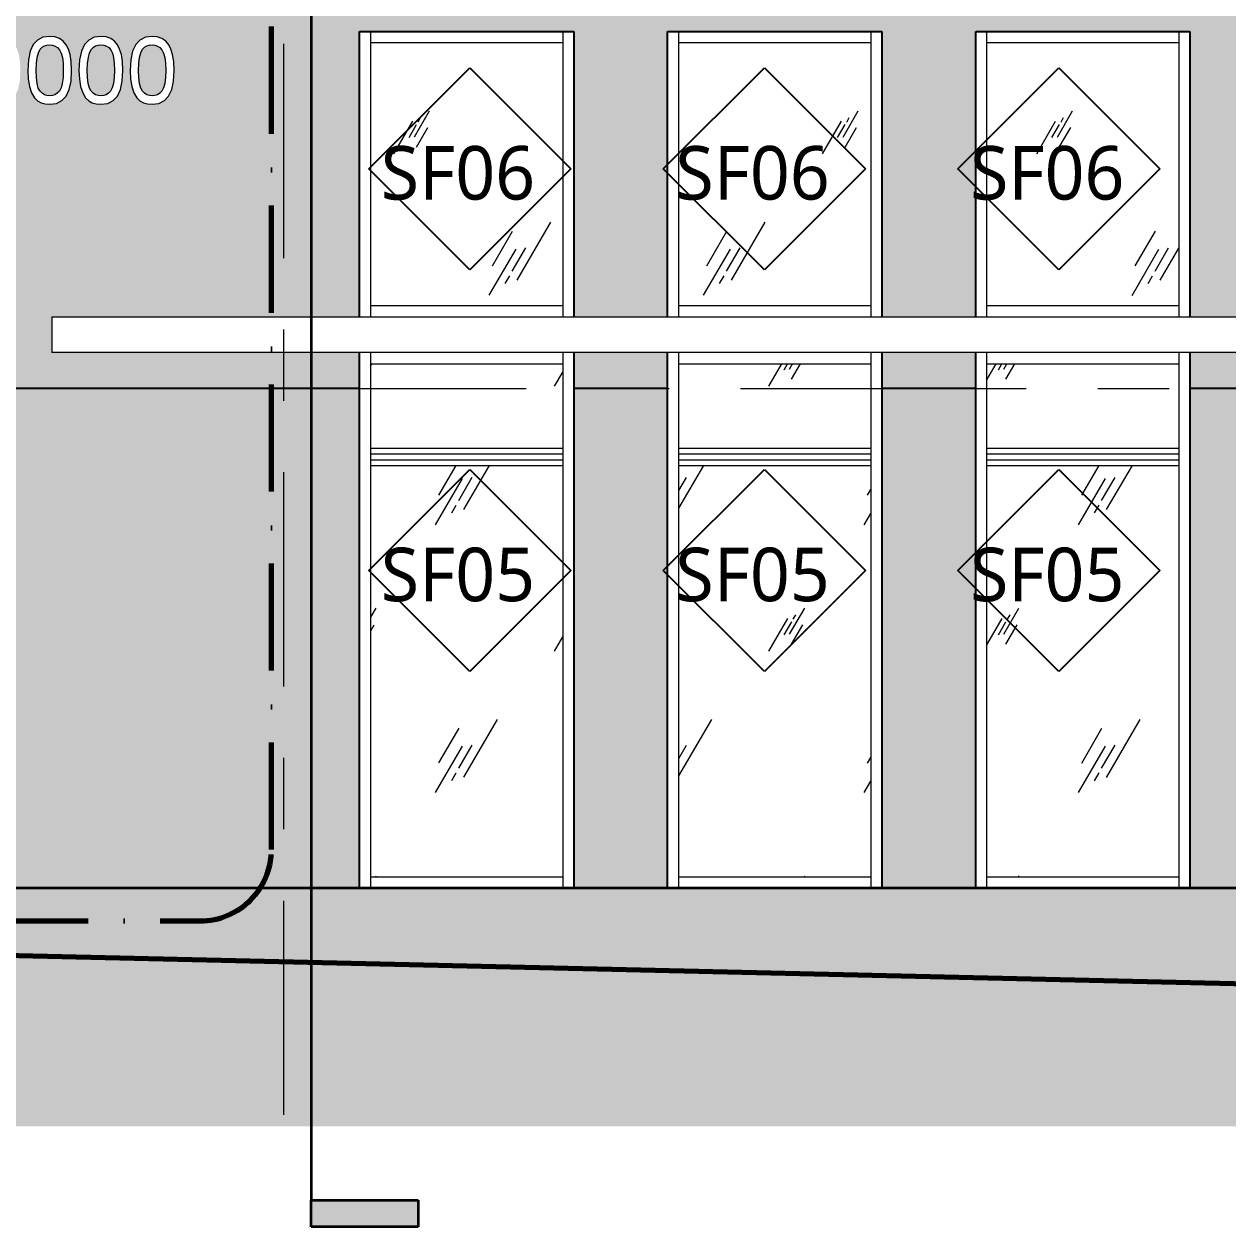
# Model space of a CAD drawing. Header units: inches. Extents: x 6 to 15224, y -733 to 6300.
# Drawn here: x 6748 to 7017.6, y 5033.1 to 5302.6 of the extents above; entities that cross this region are included whole.
import ezdxf

# ---------------------------------------------------------------- set-up
doc = ezdxf.new("R2010")
doc.units = ezdxf.units.IN
doc.header["$MEASUREMENT"] = 0
for name, pattern in [('Center 1_2_', [112, 64, -16, 16, -16]), ('Center 3_8_', [96, 48, -16, 16, -16]), ('Dash Dot 3_16_', [40, 24, -8, 0, -8])]:
    doc.linetypes.add(name, pattern=pattern)
for name, color, linetype, lineweight in [('A-ANNO-NOTE', 131, 'Continuous', 25), ('A-ANNO-SYMB', 150, 'Continuous', 13), ('A-DETL', 90, 'Continuous', 13), ('A-DETL-GENF', 92, 'Continuous', 13), ('A-FLOR-LEVL', 51, 'Continuous', 13), ('A-GENM', 13, 'Continuous', 18), ('A-GLAZ-CURT', 52, 'Continuous', 13), ('A-GLAZ-CWMG', 51, 'Continuous', 13), ('A-ROOF', 132, 'Continuous', 18), ('A-WALL', 113, 'Continuous', 25), ('A-WALL-PATT', 111, 'Continuous', 25), ('G-ANNO-SYMB', 111, 'Continuous', 13), ('S-GRID', 1, 'Continuous', 13)]:
    doc.layers.add(name, color=color, linetype=linetype, lineweight=lineweight)
doc.styles.add('Open Sans_5', font='OpenSans-Regular.ttf', dxfattribs={"height": 12})

# ---------------------------------------------------------------- blocks, each defined once
blk = doc.blocks.new('System Panel - Glazed-17608209-NORTH ELEVATION')
at = {"layer": 'A-GLAZ-CURT'}
h = blk.add_hatch(dxfattribs=at)
h.set_pattern_fill('FP_274', color=256, style=0, pattern_type=2)
h.set_pattern_definition([(59.808, (936.558, 5197.431), (144.0017, 239.99866), [9, -754.581]), (59.808, (935.824, 5190.818), (144.0017, 239.99866), [12, -751.581]), (59.808, (941.009, 5196.248), (144.0017, 239.99866), [6, -757.581]), (59.808, (939.42, 5193.469), (144.0017, 239.99866), [2, -761.581]), (59.808, (942.115, 5194.223), (144.0017, 239.99866), [15, -748.581]), (59.808, (967.533, 5164.029), (144.0017, 239.99866), [5.062, -758.519]), (59.808, (967.092, 5166.293), (144.0017, 239.99866), [6.75, -756.831]), (59.808, (965.882, 5166.15), (144.0017, 239.99866), [3.375, -760.206]), (59.808, (967.914, 5169.654), (144.0017, 239.99866), [1.125, -762.456]), (59.808, (962.7, 5162.922), (144.0017, 239.99866), [8.438, -755.144])])
h.paths.add_polyline_path([(950.56, 5111.5), (950.56, 5203.75), (907.56, 5203.75), (907.56, 5111.5)])
blk = doc.blocks.new('Rectangular Mullion - 2 1_2_ x 5_-4521980-NORTH ELEVATION')
at = {"layer": 'A-GLAZ-CWMG'}
for p, q in [((907.56, 5298.5), (907.56, 5301)), ((950.56, 5301), (950.56, 5298.5)), ((907.56, 5298.5), (950.56, 5298.5))]:
    blk.add_line(p, q, dxfattribs=at)
blk = doc.blocks.new('Rectangular Mullion - 2 1_2_ x 5_-4521981-NORTH ELEVATION')
at = {"layer": 'A-GLAZ-CWMG'}
for p, q in [((907.56, 5109), (907.56, 5111.5)), ((950.56, 5111.5), (907.56, 5111.5)), ((950.56, 5111.5), (950.56, 5109))]:
    blk.add_line(p, q, dxfattribs=at)
blk = doc.blocks.new('Rectangular Mullion - 2 1_2_ x 5_-4374346-NORTH ELEVATION')
at = {"layer": 'A-GLAZ-CWMG'}
blk.add_line((950.56, 5205), (950.56, 5109), dxfattribs=at)
blk = doc.blocks.new('Rectangular Mullion - 2 1_2_ x 5_-12391201-NORTH ELEVATION')
at = {"layer": 'A-GLAZ-CWMG'}
blk.add_line((907.56, 5238.25), (907.56, 5301), dxfattribs=at)
blk = doc.blocks.new('System Panel - Glazed-12388230-NORTH ELEVATION')
at = {"layer": 'A-GLAZ-CURT'}
h = blk.add_hatch(dxfattribs=at)
h.set_pattern_fill('FP_275', color=256, style=0, pattern_type=2)
h.set_pattern_definition([(59.808, (936.558, 5256.806), (144.0017, 239.99866), [9, -754.581]), (59.808, (935.824, 5250.193), (144.0017, 239.99866), [12, -751.581]), (59.808, (941.009, 5255.623), (144.0017, 239.99866), [6, -757.581]), (59.808, (939.42, 5252.844), (144.0017, 239.99866), [2, -761.581]), (59.808, (942.115, 5253.598), (144.0017, 239.99866), [15, -748.581]), (59.808, (967.533, 5223.404), (144.0017, 239.99866), [5.062, -758.519]), (59.808, (967.092, 5225.668), (144.0017, 239.99866), [6.75, -756.831]), (59.808, (965.882, 5225.525), (144.0017, 239.99866), [3.375, -760.206]), (59.808, (967.914, 5229.029), (144.0017, 239.99866), [1.125, -762.456]), (59.808, (962.7, 5222.297), (144.0017, 239.99866), [8.438, -755.144])])
h.paths.add_polyline_path([(939.7, 5207.5), (950.56, 5207.5), (950.56, 5226.5), (907.56, 5226.5), (907.56, 5207.5), (935.04, 5207.5)])
blk = doc.blocks.new('Rectangular Mullion - 2 1_2_ x 5_-12386204-NORTH ELEVATION')
at = {"layer": 'A-GLAZ-CWMG'}
blk.add_line((950.56, 5227.75), (950.56, 5206.25), dxfattribs=at)
blk = doc.blocks.new('Rectangular Mullion - 2 1_2_ x 5_-17608210-NORTH ELEVATION')
at = {"layer": 'A-GLAZ-CWMG'}
blk.add_line((907.56, 5205), (907.56, 5206.25), dxfattribs=at)
blk = doc.blocks.new('Rectangular Mullion - 2 1_2_ x 5_-4521982-NORTH ELEVATION')
at = {"layer": 'A-GLAZ-CWMG'}
for p, q in [((907.56, 5205), (907.56, 5207.5)), ((950.56, 5207.5), (907.56, 5207.5)), ((950.56, 5207.5), (950.56, 5205)), ((907.56, 5205), (950.56, 5205))]:
    blk.add_line(p, q, dxfattribs=at)
blk = doc.blocks.new('Rectangular Mullion - 2 1_2_ x 5_-V138-NORTH ELEVATION')
at = {"layer": 'A-GLAZ-CWMG'}
for p, q in [((1346.56, 5238.25), (1346.56, 5237)), ((1346.56, 5229), (1346.56, 5227.75))]:
    blk.add_line(p, q, dxfattribs=at)
blk = doc.blocks.new('Rectangular Mullion - 2 1_2_ x 5_-12386209-NORTH ELEVATION')
at = {"layer": 'A-GLAZ-CWMG'}
blk.add_line((1647.06, 5206.25), (1647.06, 5227.75), dxfattribs=at)
blk = doc.blocks.new('Rectangular Mullion - 2 1_2_ x 5_-V139-NORTH ELEVATION')
at = {"layer": 'A-GLAZ-CWMG'}
for p, q in [((1303.56, 5226.5), (1303.56, 5229)), ((1346.56, 5229), (1346.56, 5226.5)), ((1303.56, 5226.5), (1346.56, 5226.5))]:
    blk.add_line(p, q, dxfattribs=at)
blk = doc.blocks.new('System Panel - Glazed-12391330-NORTH ELEVATION')
at = {"layer": 'A-GLAZ-CURT'}
h = blk.add_hatch(dxfattribs=at)
h.set_pattern_fill('FP_298', color=256, style=0, pattern_type=2)
h.set_pattern_definition([(59.808, (1332.558, 5308.806), (144.0017, 239.99866), [9, -754.581]), (59.808, (1331.824, 5302.193), (144.0017, 239.99866), [12, -751.581]), (59.808, (1337.009, 5307.623), (144.0017, 239.99866), [6, -757.581]), (59.808, (1335.42, 5304.844), (144.0017, 239.99866), [2, -761.581]), (59.808, (1338.115, 5305.598), (144.0017, 239.99866), [15, -748.581]), (59.808, (1363.533, 5275.404), (144.0017, 239.99866), [5.062, -758.519]), (59.808, (1363.092, 5277.668), (144.0017, 239.99866), [6.75, -756.831]), (59.808, (1361.882, 5277.525), (144.0017, 239.99866), [3.375, -760.206]), (59.808, (1363.914, 5281.029), (144.0017, 239.99866), [1.125, -762.456]), (59.808, (1358.7, 5274.297), (144.0017, 239.99866), [8.438, -755.144])])
h.paths.add_polyline_path([(1303.56, 5239.5), (1346.56, 5239.5), (1346.56, 5298.5), (1303.56, 5298.5), (1303.56, 5248.07)])
blk = doc.blocks.new('Rectangular Mullion - 2 1_2_ x 5_-V136-NORTH ELEVATION')
at = {"layer": 'A-GLAZ-CWMG'}
blk.add_line((1346.56, 5301), (1346.56, 5238.25), dxfattribs=at)
blk = doc.blocks.new('Rectangular Mullion - 2 1_2_ x 5_-12391200-NORTH ELEVATION')
at = {"layer": 'A-GLAZ-CWMG'}
for p, q in [((1647.06, 5237), (1647.06, 5238.25)), ((1647.06, 5227.75), (1647.06, 5229))]:
    blk.add_line(p, q, dxfattribs=at)
blk = doc.blocks.new('Rectangular Mullion - 2 1_2_ x 5_-V137-NORTH ELEVATION')
at = {"layer": 'A-GLAZ-CWMG'}
for p, q in [((1303.56, 5237), (1303.56, 5239.5)), ((1346.56, 5239.5), (1303.56, 5239.5)), ((1346.56, 5239.5), (1346.56, 5237))]:
    blk.add_line(p, q, dxfattribs=at)
blk = doc.blocks.new('Rectangular Mullion - 2 1_2_ x 5_-17608211-NORTH ELEVATION')
at = {"layer": 'A-GLAZ-CWMG'}
blk.add_line((1346.56, 5206.25), (1346.56, 5205), dxfattribs=at)
blk = doc.blocks.new('Rectangular Mullion - 2 1_2_ x 5_-17608212-NORTH ELEVATION')
at = {"layer": 'A-GLAZ-CWMG'}
blk.add_line((1303.56, 5109), (1303.56, 5205), dxfattribs=at)
blk = doc.blocks.new('Rectangular Mullion - 2 1_2_ x 5_-V144-NORTH ELEVATION')
at = {"layer": 'A-GLAZ-CWMG'}
for p, q in [((1303.56, 5203.75), (1303.56, 5206.25)), ((1346.56, 5206.25), (1303.56, 5206.25)), ((1346.56, 5206.25), (1346.56, 5203.75)), ((1303.56, 5203.75), (1346.56, 5203.75))]:
    blk.add_line(p, q, dxfattribs=at)
blk = doc.blocks.new('SYM Window Tag-Dumb-AM - Window Tag - Dumb-23030-NORTH ELEVATION')
at = {"layer": 'A-ANNO-NOTE'}
for p, q in [((1705.98, 5159.66), (1728.61, 5182.29)), ((1728.61, 5182.29), (1751.23, 5159.66)), ((1728.61, 5137.03), (1705.98, 5159.66)), ((1751.23, 5159.66), (1728.61, 5137.03))]:
    blk.add_line(p, q, dxfattribs=at)
blk = doc.blocks.new('Section - Rec_Vertical_3_64_ x 3_16_-800511-NORTH ELEVATION')
at = {"layer": 'G-ANNO-SYMB'}
blk.add_hatch(color=256, dxfattribs=at).paths.add_polyline_path([(918.19, 5039.09), (894.19, 5039.09), (894.19, 5033.09), (918.19, 5033.09)])
at = {"layer": 'G-ANNO-SYMB', "lineweight": 35}
for p, q in [((894.19, 5033.09), (894.19, 5039.09)), ((894.19, 5039.09), (918.19, 5039.09)), ((918.19, 5039.09), (918.19, 5033.09)), ((918.19, 5033.09), (894.19, 5033.09))]:
    blk.add_line(p, q, dxfattribs=at)

msp = doc.modelspace()

# ---------------------------------------------------------------- hatches: boundary and pattern name
at = {"layer": 'A-DETL-GENF'}
msp.add_hatch(color=29, dxfattribs=at).paths.add_polyline_path([(6257.13336923, 5055.64040001), (8156.86636923, 5055.64040001), (8156.86636923, 5064), (8113.6488696, 5064), (8113.6488696, 5070), (7783.6488696, 5070), (6087.3363696, 5109), (5772.88770256, 5109), (5772.88770256, 5055.64040001), (6219.88370256, 5055.64040001)])
h = msp.add_hatch(dxfattribs=at)
h.set_pattern_fill('FP_308', color=8, style=0, pattern_type=2)
h.set_pattern_definition([(50, (7465.809, 0), (18.362056, -1.60683), [1.92, -21.12]), (355, (7465.81, 0), (-3.55226, 19.255874), [1.536, -16.896]), (100.451, (7467.339, -0.134), (14.81021, 17.649286), [1.632, -17.949]), (46.184, (7465.81, 5.12), (27.32125, -4.23761), [2.88, -31.68]), (96.636, (7468.086, 4.767), (23.92754, 24.93717), [2.448, -26.924]), (351.184, (7465.81, 5.12), (23.92765, 24.93743), [2.304, -25.344]), (21, (7468.369, 3.84), (15.28081, -10.307465), [1.92, -21.12]), (326, (7468.37, 3.84), (6.22856, 18.563735), [1.536, -16.896]), (71.451, (7469.643, 2.981), (21.509846, 8.25628), [1.632, -17.949]), (37.5, (7465.809, 0), (0.311095, 8.5225365), [0.16896, -16.522, 0.16896, -16.983, -16.96]), (37.5, (7465.809, 0), (0.311095, 8.5225365), [-33.843, 0.16896, -16.791]), (7.5, (7465.809, 0), (6.734636, 10.097431), [0.16896, -9.61, 0.16896, -16.138, -6.464]), (7.5, (7465.809, 0), (6.734636, 10.097431), [-26.086, 0.16896, -6.295]), (327.5, (7460.1, 0), (13.666107, -0.577186), [0.16896, -6.231, 0.16896, -19.799, -26.496]), (327.5, (7460.1, 0), (13.666107, -0.577186), [-26.368, 0.16896, -26.327]), (317.5, (7457.54, 0), (14.929853, 2.562859), [0.16896, -8.151, 0.16896, -13.092, -18.816]), (317.5, (7457.54, 0), (14.929853, 2.562859), [-21.581, 0.16896, -18.647])])
h.paths.add_polyline_path([(7891.4613696, 5070), (7915.4613696, 5070), (7915.4613696, 5077), (7903.4613696, 5077), (7903.4613696, 5085), (7891.4613696, 5085), (7891.4613696, 5093), (7879.4613696, 5093), (7879.4613696, 5101), (7867.4613696, 5101), (7867.4613696, 5109), (6089.50986923, 5108.95002897), (7785.1488696, 5070), (7879.4613696, 5070)])
at = {"layer": 'A-WALL-PATT', "lineweight": 13}
h = msp.add_hatch(dxfattribs=at)
h.set_pattern_fill('FP_145', color=256, style=0, pattern_type=2)
h.set_pattern_definition([(180, (7739.086, 5221), (-2e-15, -18), [36, 0]), (180, (7739.086, 5239), (-2e-15, -18), [36, 0]), (180, (7739.086, 5236), (-2e-15, -18), [36, 0]), (180, (7739.086, 5233), (-2e-15, -18), [36, 0]), (180, (7739.086, 5230), (-2e-15, -18), [36, 0]), (180, (7739.086, 5227), (-2e-15, -18), [36, 0]), (180, (7739.086, 5224), (-2e-15, -18), [36, 0]), (90, (7703.086, 5221), (-36, 2e-15), [18, 0]), (90, (7715.086, 5221), (-36, 2e-15), [18, 0]), (90, (7727.086, 5221), (-36, 2e-15), [18, 0]), (90, (7739.086, 5221), (-36, 2e-15), [18, 0]), (180, (7739.086, 5238), (-2e-15, -18), [36, 0]), (180, (7739.086, 5235), (-2e-15, -18), [36, 0]), (180, (7739.086, 5232), (-2e-15, -18), [36, 0]), (180, (7739.086, 5229), (-2e-15, -18), [36, 0]), (180, (7739.086, 5226), (-2e-15, -18), [36, 0]), (180, (7739.086, 5223), (-2e-15, -18), [36, 0])])
h.paths.add_polyline_path([(6622.1488696, 5221), (6640.3988696, 5221), (6640.3988696, 5301), (6641.8363696, 5301), (6641.8363696, 5302), (6715.8363696, 5302), (6715.8363696, 5301), (6717.3988696, 5301), (6717.3988696, 5221), (6823.1488696, 5221), (6823.1488696, 5229), (6754.2113696, 5229), (6754.2113696, 5237), (6823.1488696, 5237), (6823.1488696, 5301), (6871.1488696, 5301), (6871.1488696, 5237), (6892.1488696, 5237), (6892.1488696, 5301), (6940.1488696, 5301), (6940.1488696, 5237), (6961.1488696, 5237), (6961.1488696, 5301), (7009.1488696, 5301), (7009.1488696, 5237), (7030.1488696, 5237), (7030.1488696, 5301), (7078.1488696, 5301), (7078.1488696, 5237), (7099.1488696, 5237), (7099.1488696, 5301), (7147.1488696, 5301), (7147.1488696, 5237), (7219.1488696, 5237), (7219.1488696, 5301), (7267.1488696, 5301), (7267.1488696, 5237), (7288.1488696, 5237), (7288.1488696, 5301), (7336.1488696, 5301), (7336.1488696, 5237), (7357.1488696, 5237), (7357.1488696, 5301), (7405.1488696, 5301), (7405.1488696, 5237), (7466.1488696, 5237), (7466.1488696, 5346), (7466.0863696, 5346), (7466.0863696, 5351.75), (7480.3988696, 5352.20472597), (7697.5238696, 5352.20472597), (7697.5238696, 5373), (6622.1488696, 5373), (6622.1488696, 5221.83023334)])
h.paths.add_polyline_path([(7281.49920256, 5221), (7288.1488696, 5221), (7288.1488696, 5229), (7267.1488696, 5229), (7267.1488696, 5221)])
h.paths.add_polyline_path([(7336.1488696, 5221), (7357.1488696, 5221), (7357.1488696, 5229), (7336.1488696, 5229)])
h.paths.add_polyline_path([(7030.1488696, 5221), (7030.1488696, 5229), (7009.1488696, 5229), (7009.1488696, 5221), (7020.75153589, 5221)])
h.paths.add_polyline_path([(6871.1488696, 5221), (6892.1488696, 5221), (6892.1488696, 5229), (6871.1488696, 5229)])
h.paths.add_polyline_path([(7095.25086923, 5221), (7099.1488696, 5221), (7099.1488696, 5229), (7078.1488696, 5229), (7078.1488696, 5221)])
h.paths.add_polyline_path([(7169.75020256, 5221), (7219.1488696, 5221), (7219.1488696, 5229), (7147.1488696, 5229), (7147.1488696, 5221), (7167.42209839, 5221)])
h.paths.add_polyline_path([(7405.1488696, 5221), (7466.1488696, 5221), (7466.1488696, 5229), (7405.1488696, 5229)])
h.paths.add_polyline_path([(6940.1488696, 5221), (6961.1488696, 5221), (6961.1488696, 5229), (6940.1488696, 5229)])
h.paths.add_polyline_path([(6776.67866621, 5284.64722296), (6775.49304943, 5284.7813733), (6774.51235406, 5285.12675217), (6773.85367807, 5285.52383453), (6773.25355106, 5286.07435427), (6772.60036404, 5287.20302302), (6772.13380188, 5288.60934201), (6771.83785557, 5290.62985348), (6771.76076215, 5292.25858996), (6771.89823373, 5294.65406646), (6772.31127846, 5296.56742873), (6772.99556963, 5298.02429194), (6773.94699051, 5299.05393059), (6775.1724023, 5299.66595037), (6776.67866621, 5299.86995696), (6777.89538714, 5299.72739927), (6778.86693422, 5299.3869279), (6779.73144646, 5298.79732141), (6780.37822969, 5297.99456004), (6780.90775499, 5296.85834396), (6781.25646434, 5295.77701754), (6781.52874646, 5293.84421518), (6781.59678027, 5292.25493065), (6781.46047094, 5289.86951725), (6781.05154292, 5287.96072912), (6780.37136848, 5286.50249366), (6779.42131985, 5285.46873829), (6778.19316357, 5284.85260179), (6777.29708978, 5284.7310865)])
h.paths.add_polyline_path([(6742.25186778, 5284.64722296), (6741.06625099, 5284.7813733), (6740.08555563, 5285.12675217), (6739.42687964, 5285.52383453), (6738.82675263, 5286.07435427), (6738.1735656, 5287.20302302), (6737.70700344, 5288.60934201), (6737.41105714, 5290.62985348), (6737.33396371, 5292.25858996), (6737.47143529, 5294.65406646), (6737.88448003, 5296.56742873), (6738.5687712, 5298.02429194), (6739.52019207, 5299.05393059), (6740.74560386, 5299.66595037), (6742.25186778, 5299.86995696), (6743.4685887, 5299.72739927), (6744.44013579, 5299.3869279), (6745.30464803, 5298.79732141), (6745.95143126, 5297.99456004), (6746.48095656, 5296.85834396), (6746.82966591, 5295.77701754), (6747.10194802, 5293.84421518), (6747.1442658, 5291.80490001), (6747.0336725, 5289.86951725), (6746.62474449, 5287.96072912), (6745.94457005, 5286.50249366), (6744.99452141, 5285.46873829), (6743.76636514, 5284.85260179), (6742.87029134, 5284.7310865)])
h.paths.add_polyline_path([(6765.20306673, 5284.64722296), (6764.01744995, 5284.7813733), (6763.03675459, 5285.12675217), (6762.3780786, 5285.52383453), (6761.77795158, 5286.07435427), (6761.12476456, 5287.20302302), (6760.6582024, 5288.60934201), (6760.3622561, 5290.62985348), (6760.28516267, 5292.25858996), (6760.42263425, 5294.65406646), (6760.83567898, 5296.56742873), (6761.51997015, 5298.02429194), (6762.47139103, 5299.05393059), (6763.69680282, 5299.66595037), (6765.20306673, 5299.86995696), (6766.41978766, 5299.72739927), (6767.39133474, 5299.3869279), (6768.25584698, 5298.79732141), (6768.90263021, 5297.99456004), (6769.43215551, 5296.85834396), (6769.78086487, 5295.77701754), (6770.05314698, 5293.84421518), (6770.09546476, 5291.80490001), (6769.98487146, 5289.86951725), (6769.57594345, 5287.96072912), (6768.895769, 5286.50249366), (6767.94572037, 5285.46873829), (6766.7175641, 5284.85260179), (6765.8214903, 5284.7310865)])
h.paths.add_polyline_path([(6753.72746725, 5284.64722296), (6752.54185047, 5284.7813733), (6751.56115511, 5285.12675217), (6750.90247912, 5285.52383453), (6750.3023521, 5286.07435427), (6749.64916508, 5287.20302302), (6749.18260292, 5288.60934201), (6748.88665662, 5290.62985348), (6748.80956319, 5292.25858996), (6748.94703477, 5294.65406646), (6749.36007951, 5296.56742873), (6750.04437067, 5298.02429194), (6750.99579155, 5299.05393059), (6752.22120334, 5299.66595037), (6753.72746725, 5299.86995696), (6754.94418818, 5299.72739927), (6755.91573527, 5299.3869279), (6756.7802475, 5298.79732141), (6757.42703073, 5297.99456004), (6757.95655604, 5296.85834396), (6758.30526539, 5295.77701754), (6758.5775475, 5293.84421518), (6758.61986528, 5291.80490001), (6758.50927198, 5289.86951725), (6758.10034397, 5287.96072912), (6757.42016953, 5286.50249366), (6756.47012089, 5285.46873829), (6755.24196462, 5284.85260179), (6754.34589082, 5284.7310865)])
h.paths.add_polyline_path([(6776.67866621, 5286.52079022), (6777.29708978, 5286.58883053), (6777.86428299, 5286.79295148), (6778.38024585, 5287.13315305), (6778.84497836, 5287.60943526), (6779.22920602, 5288.30824932), (6779.50365435, 5289.31604645), (6779.670153, 5290.68701878), (6779.72321301, 5292.25858996), (6779.62121561, 5294.24239397), (6779.51097297, 5295.13938259), (6779.24567292, 5296.14409218), (6778.75754738, 5296.98550502), (6778.41729638, 5297.35623897), (6777.83317885, 5297.73449725), (6777.23097803, 5297.933724), (6776.65671034, 5297.9963897), (6776.01639045, 5297.92526184), (6775.48390115, 5297.74572689), (6774.98394778, 5297.43239838), (6774.54162855, 5296.99373847), (6774.1445933, 5296.21613487), (6773.8609967, 5295.16774225), (6773.68900908, 5293.79727124), (6773.64940911, 5291.80490001), (6773.73104402, 5290.29331121), (6773.85367807, 5289.31147232), (6774.1281264, 5288.30344647), (6774.51235406, 5287.60577595), (6774.97708657, 5287.13109469), (6775.64674049, 5286.73691238), (6776.06024264, 5286.58860183)])
h.paths.add_polyline_path([(6765.20306673, 5286.52079022), (6765.8214903, 5286.58883053), (6766.38868351, 5286.79295148), (6766.90464637, 5287.13315305), (6767.36937888, 5287.60943526), (6767.75360654, 5288.30824932), (6768.02805487, 5289.31604645), (6768.19272387, 5290.63282667), (6768.24761353, 5292.25858996), (6768.14561613, 5294.24239397), (6768.03537349, 5295.13938259), (6767.77007344, 5296.14409218), (6767.39133474, 5296.86631825), (6766.9416969, 5297.35623897), (6766.35757937, 5297.73449725), (6765.75537855, 5297.933724), (6765.18111087, 5297.9963897), (6764.54079097, 5297.92526184), (6764.00830167, 5297.74572689), (6763.5083483, 5297.43239838), (6763.06602907, 5296.99373847), (6762.66899382, 5296.21613487), (6762.38539722, 5295.16774225), (6762.2134096, 5293.79727124), (6762.17380963, 5291.80490001), (6762.25544454, 5290.29331121), (6762.3780786, 5289.31147232), (6762.65252692, 5288.30344647), (6763.03675459, 5287.60577595), (6763.50148709, 5287.13109469), (6764.17114101, 5286.73691238), (6764.58464316, 5286.58860183)])
h.paths.add_polyline_path([(6742.25186778, 5286.52079022), (6742.87029134, 5286.58883053), (6743.43748456, 5286.79295148), (6743.95344742, 5287.13315305), (6744.41817992, 5287.60943526), (6744.80240758, 5288.30824932), (6745.07685591, 5289.31604645), (6745.24152491, 5290.63282667), (6745.29641458, 5292.25858996), (6745.19441718, 5294.24239397), (6745.08417453, 5295.13938259), (6744.81887448, 5296.14409218), (6744.44013579, 5296.86631825), (6743.99049794, 5297.35623897), (6743.40638041, 5297.73449725), (6742.8041796, 5297.933724), (6742.22991191, 5297.9963897), (6741.37903589, 5297.8542704), (6741.05710272, 5297.74572689), (6740.55714934, 5297.43239838), (6740.11483012, 5296.99373847), (6739.71779487, 5296.21613487), (6739.43419826, 5295.16774225), (6739.26221064, 5293.79727124), (6739.2074443, 5292.25493065), (6739.30424558, 5290.29331121), (6739.42687964, 5289.31147232), (6739.70132797, 5288.30344647), (6740.08555563, 5287.60577595), (6740.55028813, 5287.13109469), (6741.06625099, 5286.79203665), (6741.63344421, 5286.58860183)])
h.paths.add_polyline_path([(6753.72746725, 5286.52079022), (6754.34589082, 5286.58883053), (6754.91308404, 5286.79295148), (6755.4290469, 5287.13315305), (6755.8937794, 5287.60943526), (6756.27800706, 5288.30824932), (6756.55245539, 5289.31604645), (6756.71712439, 5290.63282667), (6756.77201405, 5292.25858996), (6756.67001665, 5294.24239397), (6756.55977401, 5295.13938259), (6756.29447396, 5296.14409218), (6755.91573527, 5296.86631825), (6755.46609742, 5297.35623897), (6754.88197989, 5297.73449725), (6754.27977907, 5297.933724), (6753.70551139, 5297.9963897), (6753.06519149, 5297.92526184), (6752.53270219, 5297.74572689), (6752.03274882, 5297.43239838), (6751.5904296, 5296.99373847), (6751.19339435, 5296.21613487), (6750.90979774, 5295.16774225), (6750.73781012, 5293.79727124), (6750.69821015, 5291.80490001), (6750.77984506, 5290.29331121), (6750.90247912, 5289.31147232), (6751.17692745, 5288.30344647), (6751.56115511, 5287.60577595), (6752.02588761, 5287.13109469), (6752.69554154, 5286.73691238), (6753.10904369, 5286.58860183)])
h = msp.add_hatch(dxfattribs=at)
h.set_pattern_fill('FP_143', color=256, style=0, pattern_type=2)
h.set_pattern_definition([(180, (7507.711, 5109), (-2e-15, -18), [36, 0]), (180, (7507.711, 5127), (-2e-15, -18), [36, 0]), (180, (7507.711, 5124), (-2e-15, -18), [36, 0]), (180, (7507.711, 5121), (-2e-15, -18), [36, 0]), (180, (7507.711, 5118), (-2e-15, -18), [36, 0]), (180, (7507.711, 5115), (-2e-15, -18), [36, 0]), (180, (7507.711, 5112), (-2e-15, -18), [36, 0]), (90, (7471.71, 5109), (-36, 2e-15), [18, 0]), (90, (7483.71, 5109), (-36, 2e-15), [18, 0]), (90, (7495.71, 5109), (-36, 2e-15), [18, 0]), (90, (7507.71, 5109), (-36, 2e-15), [18, 0]), (180, (7507.711, 5126), (-2e-15, -18), [36, 0]), (180, (7507.711, 5123), (-2e-15, -18), [36, 0]), (180, (7507.711, 5120), (-2e-15, -18), [36, 0]), (180, (7507.711, 5117), (-2e-15, -18), [36, 0]), (180, (7507.711, 5114), (-2e-15, -18), [36, 0]), (180, (7507.711, 5111), (-2e-15, -18), [36, 0])])
h.paths.add_polyline_path([(6622.1488696, 5109), (6640.3988696, 5109), (6640.3988696, 5221), (6622.1488696, 5221), (6622.1488696, 5125.61506668)])
h.paths.add_polyline_path([(7030.1488696, 5109), (7030.1488696, 5221), (7009.1488696, 5221), (7009.1488696, 5109)])
h.paths.add_polyline_path([(7282.1488696, 5109), (7288.1488696, 5109), (7288.1488696, 5221), (7267.1488696, 5221), (7267.1488696, 5109)])
h.paths.add_polyline_path([(7456.3988696, 5109), (7466.1488696, 5109), (7466.1488696, 5221), (7405.1488696, 5221), (7405.1488696, 5109), (7449.12270256, 5109)])
h.paths.add_polyline_path([(7078.1488696, 5109), (7099.1488696, 5109), (7099.1488696, 5221), (7078.1488696, 5221), (7078.1488696, 5125.61506668)])
h.paths.add_polyline_path([(7337.37370256, 5109), (7357.1488696, 5109), (7357.1488696, 5221), (7336.1488696, 5221), (7336.1488696, 5109)])
h.paths.add_polyline_path([(6961.1488696, 5109), (6961.1488696, 5221), (6940.1488696, 5221), (6940.1488696, 5109), (6955.56461923, 5109)])
h.paths.add_polyline_path([(6892.1488696, 5109), (6892.1488696, 5221), (6871.1488696, 5221), (6871.1488696, 5109), (6890.37770256, 5109)])
h.paths.add_polyline_path([(7147.1488696, 5109), (7219.1488696, 5109), (7219.1488696, 5221), (7147.1488696, 5221), (7147.1488696, 5125.61506668)])
h.paths.add_polyline_path([(6741.37903589, 5109), (6823.1488696, 5109), (6823.1488696, 5221), (6717.3988696, 5221), (6717.3988696, 5109), (6722.75420256, 5109)])

# ---------------------------------------------------------------- linework, layer by layer
at = {"layer": 'A-ANNO-SYMB', "linetype": 'Dash Dot 3_16_', "lineweight": 70}
for p, q in [((6803.40148737, 5117.65442438), (6803.40148737, 5303.26573316)), ((6618.0762224, 5101.65442438), (6787.40148737, 5101.65442438))]:
    msp.add_line(p, q, dxfattribs=at)
msp.add_arc((6787.40148737, 5117.65442438), 16, 270, 0, dxfattribs=at)
at = {"layer": 'A-DETL', "lineweight": 35}
msp.add_line((7867.4613696, 5109), (6087.3363696, 5109), dxfattribs=at)
at = {"layer": 'A-DETL', "lineweight": 70}
msp.add_line((7783.6488696, 5070), (6087.3363696, 5109), dxfattribs=at)
at = {"layer": 'A-FLOR-LEVL', "linetype": 'Center 1_2_'}
for p, q in [((5788.49234292, 5221), (8064.94482678, 5221)), ((5788.49234292, 5109), (8064.94482678, 5109))]:
    msp.add_line(p, q, dxfattribs=at)
at = {"layer": 'A-GENM'}
for p, q in [((6750.99579155, 5299.05393059), (6750.04437067, 5298.02429194)), ((6752.22120334, 5299.66595037), (6750.99579155, 5299.05393059)), ((6753.72746725, 5299.86995696), (6752.22120334, 5299.66595037)), ((6754.88197989, 5299.74919969), (6753.72746725, 5299.86995696)), ((6755.91573527, 5299.3869279), (6754.88197989, 5299.74919969)), ((6756.7802475, 5298.79732141), (6755.91573527, 5299.3869279)), ((6762.47139103, 5299.05393059), (6761.51997015, 5298.02429194)), ((6763.69680282, 5299.66595037), (6762.47139103, 5299.05393059)), ((6765.20306673, 5299.86995696), (6763.69680282, 5299.66595037)), ((6766.35757937, 5299.74919969), (6765.20306673, 5299.86995696)), ((6767.39133474, 5299.3869279), (6766.35757937, 5299.74919969)), ((6768.25584698, 5298.79732141), (6767.39133474, 5299.3869279)), ((6773.94699051, 5299.05393059), (6772.99556963, 5298.02429194)), ((6775.1724023, 5299.66595037), (6773.94699051, 5299.05393059)), ((6776.67866621, 5299.86995696), (6775.1724023, 5299.66595037)), ((6777.83317885, 5299.74919969), (6776.67866621, 5299.86995696)), ((6778.86693422, 5299.3869279), (6777.83317885, 5299.74919969)), ((6779.73144646, 5298.79732141), (6778.86693422, 5299.3869279)), ((6749.36007951, 5296.56742873), (6748.94703477, 5294.65406646)), ((6750.04437067, 5298.02429194), (6749.36007951, 5296.56742873)), ((6750.90979774, 5295.16774225), (6751.19339435, 5296.21613487)), ((6751.19339435, 5296.21613487), (6751.5904296, 5296.99373847)), ((6751.5904296, 5296.99373847), (6752.03274882, 5297.43239838)), ((6752.03274882, 5297.43239838), (6752.53270219, 5297.74572689)), ((6752.53270219, 5297.74572689), (6753.09028972, 5297.933724)), ((6753.09028972, 5297.933724), (6753.70551139, 5297.9963897)), ((6753.70551139, 5297.9963897), (6754.35732617, 5297.92526184)), ((6754.35732617, 5297.92526184), (6754.94418818, 5297.71187826)), ((6754.94418818, 5297.71187826), (6755.46609742, 5297.35623897)), ((6755.46609742, 5297.35623897), (6755.92305389, 5296.85834396)), ((6755.92305389, 5296.85834396), (6756.29447396, 5296.14409218)), ((6756.29447396, 5296.14409218), (6756.55977401, 5295.13938259)), ((6757.42703073, 5297.99456004), (6756.7802475, 5298.79732141)), ((6757.91554876, 5296.98550502), (6757.42703073, 5297.99456004)), ((6758.30526539, 5295.77701754), (6757.91554876, 5296.98550502)), ((6760.83567898, 5296.56742873), (6760.42263425, 5294.65406646)), ((6761.51997015, 5298.02429194), (6760.83567898, 5296.56742873)), ((6762.38539722, 5295.16774225), (6762.66899382, 5296.21613487)), ((6762.66899382, 5296.21613487), (6763.06602907, 5296.99373847)), ((6763.06602907, 5296.99373847), (6763.5083483, 5297.43239838)), ((6763.5083483, 5297.43239838), (6764.00830167, 5297.74572689)), ((6764.00830167, 5297.74572689), (6764.56588919, 5297.933724)), ((6764.56588919, 5297.933724), (6765.18111087, 5297.9963897)), ((6765.18111087, 5297.9963897), (6765.83292565, 5297.92526184)), ((6765.83292565, 5297.92526184), (6766.41978766, 5297.71187826)), ((6766.41978766, 5297.71187826), (6766.9416969, 5297.35623897)), ((6766.9416969, 5297.35623897), (6767.39865337, 5296.85834396)), ((6767.39865337, 5296.85834396), (6767.77007344, 5296.14409218)), ((6767.77007344, 5296.14409218), (6768.03537349, 5295.13938259)), ((6768.90263021, 5297.99456004), (6768.25584698, 5298.79732141)), ((6769.39114824, 5296.98550502), (6768.90263021, 5297.99456004)), ((6769.78086487, 5295.77701754), (6769.39114824, 5296.98550502)), ((6772.31127846, 5296.56742873), (6771.89823373, 5294.65406646)), ((6772.99556963, 5298.02429194), (6772.31127846, 5296.56742873)), ((6773.8609967, 5295.16774225), (6774.1445933, 5296.21613487)), ((6774.1445933, 5296.21613487), (6774.54162855, 5296.99373847)), ((6774.54162855, 5296.99373847), (6774.98394778, 5297.43239838)), ((6774.98394778, 5297.43239838), (6775.48390115, 5297.74572689)), ((6775.48390115, 5297.74572689), (6776.04148867, 5297.933724)), ((6776.04148867, 5297.933724), (6776.65671034, 5297.9963897)), ((6776.65671034, 5297.9963897), (6777.30852513, 5297.92526184)), ((6777.30852513, 5297.92526184), (6777.89538714, 5297.71187826)), ((6777.89538714, 5297.71187826), (6778.41729638, 5297.35623897)), ((6778.41729638, 5297.35623897), (6778.87425285, 5296.85834396)), ((6778.87425285, 5296.85834396), (6779.24567292, 5296.14409218)), ((6779.24567292, 5296.14409218), (6779.51097297, 5295.13938259)), ((6780.37822969, 5297.99456004), (6779.73144646, 5298.79732141)), ((6780.86674772, 5296.98550502), (6780.37822969, 5297.99456004)), ((6781.25646434, 5295.77701754), (6780.86674772, 5296.98550502)), ((6748.94703477, 5294.65406646), (6748.80935319, 5292.25493065)), ((6750.68292045, 5292.25858996), (6750.73963978, 5293.84856061)), ((6750.73963978, 5293.84856061), (6750.90979774, 5295.16774225)), ((6756.55977401, 5295.13938259), (6756.71895404, 5293.84421518)), ((6756.71895404, 5293.84421518), (6756.77201405, 5292.25858996)), ((6758.56050233, 5294.24239397), (6758.30526539, 5295.77701754)), ((6758.64558132, 5292.25493065), (6758.56050233, 5294.24239397)), ((6760.42263425, 5294.65406646), (6760.28495267, 5292.25493065)), ((6762.15851993, 5292.25858996), (6762.21523925, 5293.84856061)), ((6762.21523925, 5293.84856061), (6762.38539722, 5295.16774225)), ((6768.03537349, 5295.13938259), (6768.19455352, 5293.84421518)), ((6768.19455352, 5293.84421518), (6768.24761353, 5292.25858996)), ((6770.03610181, 5294.24239397), (6769.78086487, 5295.77701754)), ((6770.12118079, 5292.25493065), (6770.03610181, 5294.24239397)), ((6771.89823373, 5294.65406646), (6771.76055215, 5292.25493065)), ((6773.63411941, 5292.25858996), (6773.69083873, 5293.84856061)), ((6773.69083873, 5293.84856061), (6773.8609967, 5295.16774225)), ((6779.51097297, 5295.13938259), (6779.670153, 5293.84421518)), ((6779.670153, 5293.84421518), (6779.72321301, 5292.25858996)), ((6781.51170129, 5294.24239397), (6781.25646434, 5295.77701754)), ((6781.59678027, 5292.25493065), (6781.51170129, 5294.24239397)), ((6748.80935319, 5292.25493065), (6748.90266562, 5290.29331121)), ((6750.73781012, 5290.62985348), (6750.68292045, 5292.25858996)), ((6756.77201405, 5292.25858996), (6756.71712439, 5290.63282667)), ((6758.50927198, 5289.86951725), (6758.64558132, 5292.25493065)), ((6760.28495267, 5292.25493065), (6760.3782651, 5290.29331121)), ((6762.2134096, 5290.62985348), (6762.15851993, 5292.25858996)), ((6768.24761353, 5292.25858996), (6768.19272387, 5290.63282667)), ((6769.98487146, 5289.86951725), (6770.12118079, 5292.25493065)), ((6771.76055215, 5292.25493065), (6771.85386458, 5290.29331121)), ((6773.68900908, 5290.62985348), (6773.63411941, 5292.25858996)), ((6779.72321301, 5292.25858996), (6779.66832334, 5290.63282667)), ((6781.46047094, 5289.86951725), (6781.59678027, 5292.25493065)), ((6748.90266562, 5290.29331121), (6749.18260292, 5288.60934201)), ((6749.18260292, 5288.60934201), (6749.64916508, 5287.20302302)), ((6750.90247912, 5289.31147232), (6750.73781012, 5290.62985348)), ((6751.17692745, 5288.30344647), (6750.90247912, 5289.31147232)), ((6751.56115511, 5287.60577595), (6751.17692745, 5288.30344647)), ((6756.27800706, 5288.30824932), (6755.8937794, 5287.60943526)), ((6756.55245539, 5289.31604645), (6756.27800706, 5288.30824932)), ((6756.71712439, 5290.63282667), (6756.55245539, 5289.31604645)), ((6758.10034397, 5287.96072912), (6758.50927198, 5289.86951725)), ((6760.3782651, 5290.29331121), (6760.6582024, 5288.60934201)), ((6760.6582024, 5288.60934201), (6761.12476456, 5287.20302302)), ((6762.3780786, 5289.31147232), (6762.2134096, 5290.62985348)), ((6762.65252692, 5288.30344647), (6762.3780786, 5289.31147232)), ((6763.03675459, 5287.60577595), (6762.65252692, 5288.30344647)), ((6767.75360654, 5288.30824932), (6767.36937888, 5287.60943526)), ((6768.02805487, 5289.31604645), (6767.75360654, 5288.30824932)), ((6768.19272387, 5290.63282667), (6768.02805487, 5289.31604645)), ((6769.57594345, 5287.96072912), (6769.98487146, 5289.86951725)), ((6771.85386458, 5290.29331121), (6772.13380188, 5288.60934201)), ((6772.13380188, 5288.60934201), (6772.60036404, 5287.20302302)), ((6773.85367807, 5289.31147232), (6773.68900908, 5290.62985348)), ((6774.1281264, 5288.30344647), (6773.85367807, 5289.31147232)), ((6774.51235406, 5287.60577595), (6774.1281264, 5288.30344647)), ((6779.22920602, 5288.30824932), (6778.84497836, 5287.60943526)), ((6779.50365435, 5289.31604645), (6779.22920602, 5288.30824932)), ((6779.66832334, 5290.63282667), (6779.50365435, 5289.31604645)), ((6781.05154292, 5287.96072912), (6781.46047094, 5289.86951725)), ((6749.64916508, 5287.20302302), (6750.3023521, 5286.07435427)), ((6750.3023521, 5286.07435427), (6750.98298396, 5285.44998432)), ((6750.98298396, 5285.44998432), (6751.78071377, 5285.00400579)), ((6752.02588761, 5287.13109469), (6751.56115511, 5287.60577595)), ((6752.54185047, 5286.79203665), (6752.02588761, 5287.13109469)), ((6753.10904369, 5286.58860183), (6752.54185047, 5286.79203665)), ((6753.72746725, 5286.52079022), (6753.10904369, 5286.58860183)), ((6754.34589082, 5286.58883053), (6753.72746725, 5286.52079022)), ((6754.91308404, 5286.79295148), (6754.34589082, 5286.58883053)), ((6755.4290469, 5287.13315305), (6754.91308404, 5286.79295148)), ((6755.24196462, 5284.85260179), (6756.47012089, 5285.46873829)), ((6755.8937794, 5287.60943526), (6755.4290469, 5287.13315305)), ((6756.47012089, 5285.46873829), (6757.42016953, 5286.50249366)), ((6757.42016953, 5286.50249366), (6758.10034397, 5287.96072912)), ((6761.12476456, 5287.20302302), (6761.77795158, 5286.07435427)), ((6761.77795158, 5286.07435427), (6762.45858344, 5285.44998432)), ((6762.45858344, 5285.44998432), (6763.25631325, 5285.00400579)), ((6763.50148709, 5287.13109469), (6763.03675459, 5287.60577595)), ((6764.01744995, 5286.79203665), (6763.50148709, 5287.13109469)), ((6764.58464316, 5286.58860183), (6764.01744995, 5286.79203665)), ((6765.20306673, 5286.52079022), (6764.58464316, 5286.58860183)), ((6765.8214903, 5286.58883053), (6765.20306673, 5286.52079022)), ((6766.38868351, 5286.79295148), (6765.8214903, 5286.58883053)), ((6766.90464637, 5287.13315305), (6766.38868351, 5286.79295148)), ((6766.7175641, 5284.85260179), (6767.94572037, 5285.46873829)), ((6767.36937888, 5287.60943526), (6766.90464637, 5287.13315305)), ((6767.94572037, 5285.46873829), (6768.895769, 5286.50249366)), ((6768.895769, 5286.50249366), (6769.57594345, 5287.96072912)), ((6772.60036404, 5287.20302302), (6773.25355106, 5286.07435427)), ((6773.25355106, 5286.07435427), (6773.93418292, 5285.44998432)), ((6773.93418292, 5285.44998432), (6774.73191273, 5285.00400579)), ((6774.97708657, 5287.13109469), (6774.51235406, 5287.60577595)), ((6775.49304943, 5286.79203665), (6774.97708657, 5287.13109469)), ((6776.06024264, 5286.58860183), (6775.49304943, 5286.79203665)), ((6776.67866621, 5286.52079022), (6776.06024264, 5286.58860183)), ((6777.29708978, 5286.58883053), (6776.67866621, 5286.52079022)), ((6777.86428299, 5286.79295148), (6777.29708978, 5286.58883053)), ((6778.38024585, 5287.13315305), (6777.86428299, 5286.79295148)), ((6778.19316357, 5284.85260179), (6779.42131985, 5285.46873829)), ((6778.84497836, 5287.60943526), (6778.38024585, 5287.13315305)), ((6779.42131985, 5285.46873829), (6780.37136848, 5286.50249366)), ((6780.37136848, 5286.50249366), (6781.05154292, 5287.96072912)), ((6751.78071377, 5285.00400579), (6752.69554154, 5284.73641866)), ((6752.69554154, 5284.73641866), (6753.72746725, 5284.64722296)), ((6753.72746725, 5284.64722296), (6755.24196462, 5284.85260179)), ((6763.25631325, 5285.00400579), (6764.17114101, 5284.73641866)), ((6764.17114101, 5284.73641866), (6765.20306673, 5284.64722296)), ((6765.20306673, 5284.64722296), (6766.7175641, 5284.85260179)), ((6774.73191273, 5285.00400579), (6775.64674049, 5284.73641866)), ((6775.64674049, 5284.73641866), (6776.67866621, 5284.64722296)), ((6776.67866621, 5284.64722296), (6778.19316357, 5284.85260179))]:
    msp.add_line(p, q, dxfattribs=at)
at = {"layer": 'A-ROOF'}
for p, q in [((6754.2113696, 5237), (7859.5238696, 5237)), ((6754.2113696, 5237), (6754.2113696, 5229)), ((7859.5238696, 5229), (6754.2113696, 5229))]:
    msp.add_line(p, q, dxfattribs=at)
at = {"layer": 'A-WALL'}
for p, q in [((6823.1488696, 5237), (6823.1488696, 5301)), ((6823.1488696, 5301), (6871.1488696, 5301)), ((6871.1488696, 5301), (6871.1488696, 5237)), ((6892.1488696, 5237), (6892.1488696, 5301)), ((6892.1488696, 5301), (6940.1488696, 5301)), ((6940.1488696, 5301), (6940.1488696, 5237)), ((6961.1488696, 5237), (6961.1488696, 5301)), ((6961.1488696, 5301), (7009.1488696, 5301)), ((7009.1488696, 5301), (7009.1488696, 5237)), ((6823.1488696, 5109), (6823.1488696, 5229)), ((6871.1488696, 5229), (6871.1488696, 5109)), ((6892.1488696, 5109), (6892.1488696, 5229)), ((6940.1488696, 5229), (6940.1488696, 5109)), ((6961.1488696, 5109), (6961.1488696, 5229)), ((7009.1488696, 5229), (7009.1488696, 5109)), ((6823.1488696, 5221), (6717.3988696, 5221)), ((6892.1488696, 5221), (6871.1488696, 5221)), ((6961.1488696, 5221), (6940.1488696, 5221)), ((7030.1488696, 5221), (7009.1488696, 5221))]:
    msp.add_line(p, q, dxfattribs=at)
at = {"layer": 'G-ANNO-SYMB', "lineweight": 35}
msp.add_line((6812.28230701, 6070.13858829), (6812.28230701, 5039.08567218), dxfattribs=at)
at = {"layer": 'S-GRID', "linetype": 'Center 3_8_'}
msp.add_line((6806.1488696, 5058.19108611), (6806.1488696, 6219.06052942), dxfattribs=at)

# ---------------------------------------------------------------- block references
at = {"layer": 'A-ANNO-NOTE'}
for p in [(5119.19980006, 110.54230755), (5185.19980006, 110.54230755), (5251.19980006, 110.54230755), (5119.19980006, 20.54230755), (5185.19980006, 20.54230755), (5251.19980006, 20.54230755)]:
    msp.add_blockref('SYM Window Tag-Dumb-AM - Window Tag - Dumb-23030-NORTH ELEVATION', p, dxfattribs=at)
at = {"layer": 'A-GLAZ-CURT'}
for name, p in [('System Panel - Glazed-12391330-NORTH ELEVATION', (5522.08809281, 0)), ('System Panel - Glazed-12391330-NORTH ELEVATION', (5591.08809281, 0)), ('System Panel - Glazed-12391330-NORTH ELEVATION', (5660.08809281, 0)), ('System Panel - Glazed-12388230-NORTH ELEVATION', (5918.08809281, 0)), ('System Panel - Glazed-12388230-NORTH ELEVATION', (5987.08809281, 0)), ('System Panel - Glazed-12388230-NORTH ELEVATION', (6056.08809281, 0)), ('System Panel - Glazed-17608209-NORTH ELEVATION', (5918.08809281, 0)), ('System Panel - Glazed-17608209-NORTH ELEVATION', (5987.08809281, 0)), ('System Panel - Glazed-17608209-NORTH ELEVATION', (6056.08809281, 0))]:
    msp.add_blockref(name, p, dxfattribs=at)
at = {"layer": 'A-GLAZ-CWMG'}
for name, p in [('Rectangular Mullion - 2 1_2_ x 5_-4521980-NORTH ELEVATION', (5918.08809281, 0)), ('Rectangular Mullion - 2 1_2_ x 5_-12391201-NORTH ELEVATION', (5918.08809281, 0)), ('Rectangular Mullion - 2 1_2_ x 5_-V136-NORTH ELEVATION', (5522.08809281, 0)), ('Rectangular Mullion - 2 1_2_ x 5_-4521980-NORTH ELEVATION', (5987.08809281, 0)), ('Rectangular Mullion - 2 1_2_ x 5_-12391201-NORTH ELEVATION', (5987.08809281, 0)), ('Rectangular Mullion - 2 1_2_ x 5_-V136-NORTH ELEVATION', (5591.08809281, 0)), ('Rectangular Mullion - 2 1_2_ x 5_-4521980-NORTH ELEVATION', (6056.08809281, 0)), ('Rectangular Mullion - 2 1_2_ x 5_-12391201-NORTH ELEVATION', (6056.08809281, 0)), ('Rectangular Mullion - 2 1_2_ x 5_-V136-NORTH ELEVATION', (5660.08809281, 0)), ('Rectangular Mullion - 2 1_2_ x 5_-V137-NORTH ELEVATION', (5522.08809281, 0)), ('Rectangular Mullion - 2 1_2_ x 5_-V137-NORTH ELEVATION', (5591.08809281, 0)), ('Rectangular Mullion - 2 1_2_ x 5_-V137-NORTH ELEVATION', (5660.08809281, 0)), ('Rectangular Mullion - 2 1_2_ x 5_-12391200-NORTH ELEVATION', (5178.58809281, 0)), ('Rectangular Mullion - 2 1_2_ x 5_-V138-NORTH ELEVATION', (5522.08809281, 0)), ('Rectangular Mullion - 2 1_2_ x 5_-12391200-NORTH ELEVATION', (5247.58809281, 0)), ('Rectangular Mullion - 2 1_2_ x 5_-V138-NORTH ELEVATION', (5591.08809281, 0)), ('Rectangular Mullion - 2 1_2_ x 5_-12391200-NORTH ELEVATION', (5316.58809281, 0)), ('Rectangular Mullion - 2 1_2_ x 5_-V138-NORTH ELEVATION', (5660.08809281, 0)), ('Rectangular Mullion - 2 1_2_ x 5_-V139-NORTH ELEVATION', (5522.08809281, 0)), ('Rectangular Mullion - 2 1_2_ x 5_-V139-NORTH ELEVATION', (5591.08809281, 0)), ('Rectangular Mullion - 2 1_2_ x 5_-V139-NORTH ELEVATION', (5660.08809281, 0)), ('Rectangular Mullion - 2 1_2_ x 5_-12386209-NORTH ELEVATION', (5178.58809281, 0)), ('Rectangular Mullion - 2 1_2_ x 5_-12386204-NORTH ELEVATION', (5918.08809281, 0)), ('Rectangular Mullion - 2 1_2_ x 5_-12386209-NORTH ELEVATION', (5247.58809281, 0)), ('Rectangular Mullion - 2 1_2_ x 5_-12386204-NORTH ELEVATION', (5987.08809281, 0)), ('Rectangular Mullion - 2 1_2_ x 5_-12386209-NORTH ELEVATION', (5316.58809281, 0)), ('Rectangular Mullion - 2 1_2_ x 5_-12386204-NORTH ELEVATION', (6056.08809281, 0)), ('Rectangular Mullion - 2 1_2_ x 5_-4521982-NORTH ELEVATION', (5918.08809281, 0)), ('Rectangular Mullion - 2 1_2_ x 5_-4521982-NORTH ELEVATION', (5987.08809281, 0)), ('Rectangular Mullion - 2 1_2_ x 5_-4521982-NORTH ELEVATION', (6056.08809281, 0)), ('Rectangular Mullion - 2 1_2_ x 5_-17608210-NORTH ELEVATION', (5918.08809281, 0)), ('Rectangular Mullion - 2 1_2_ x 5_-V144-NORTH ELEVATION', (5522.08809281, 0)), ('Rectangular Mullion - 2 1_2_ x 5_-17608212-NORTH ELEVATION', (5522.08809281, 0)), ('Rectangular Mullion - 2 1_2_ x 5_-17608211-NORTH ELEVATION', (5522.08809281, 0)), ('Rectangular Mullion - 2 1_2_ x 5_-4374346-NORTH ELEVATION', (5918.08809281, 0)), ('Rectangular Mullion - 2 1_2_ x 5_-17608210-NORTH ELEVATION', (5987.08809281, 0)), ('Rectangular Mullion - 2 1_2_ x 5_-V144-NORTH ELEVATION', (5591.08809281, 0)), ('Rectangular Mullion - 2 1_2_ x 5_-17608212-NORTH ELEVATION', (5591.08809281, 0)), ('Rectangular Mullion - 2 1_2_ x 5_-17608211-NORTH ELEVATION', (5591.08809281, 0)), ('Rectangular Mullion - 2 1_2_ x 5_-4374346-NORTH ELEVATION', (5987.08809281, 0)), ('Rectangular Mullion - 2 1_2_ x 5_-17608210-NORTH ELEVATION', (6056.08809281, 0)), ('Rectangular Mullion - 2 1_2_ x 5_-V144-NORTH ELEVATION', (5660.08809281, 0)), ('Rectangular Mullion - 2 1_2_ x 5_-17608212-NORTH ELEVATION', (5660.08809281, 0)), ('Rectangular Mullion - 2 1_2_ x 5_-17608211-NORTH ELEVATION', (5660.08809281, 0)), ('Rectangular Mullion - 2 1_2_ x 5_-4374346-NORTH ELEVATION', (6056.08809281, 0)), ('Rectangular Mullion - 2 1_2_ x 5_-4521981-NORTH ELEVATION', (5918.08809281, 0)), ('Rectangular Mullion - 2 1_2_ x 5_-4521981-NORTH ELEVATION', (5987.08809281, 0)), ('Rectangular Mullion - 2 1_2_ x 5_-4521981-NORTH ELEVATION', (6056.08809281, 0))]:
    msp.add_blockref(name, p, dxfattribs=at)
at = {"layer": 'G-ANNO-SYMB', "lineweight": 35}
msp.add_blockref('Section - Rec_Vertical_3_64_ x 3_16_-800511-NORTH ELEVATION', (5918.08809281, 0), dxfattribs=at)

# ---------------------------------------------------------------- texts
at = {"layer": 'A-ANNO-NOTE', "lineweight": 13, "char_height": 12, "width": 45.248, "attachment_point": 1, "style": 'Open Sans_5'}
for s, insert in [('SF06', (6827.89373552, 5275.29457129)), ('SF06', (6893.89373552, 5275.29457129)), ('SF06', (6959.89373552, 5275.29457129)), ('SF05', (6827.89373552, 5185.29457129)), ('SF05', (6893.89373552, 5185.29457129)), ('SF05', (6959.89373552, 5185.29457129))]:
    msp.add_mtext(s, dxfattribs=dict(at, insert=insert))

doc.saveas('drawing.dxf')
